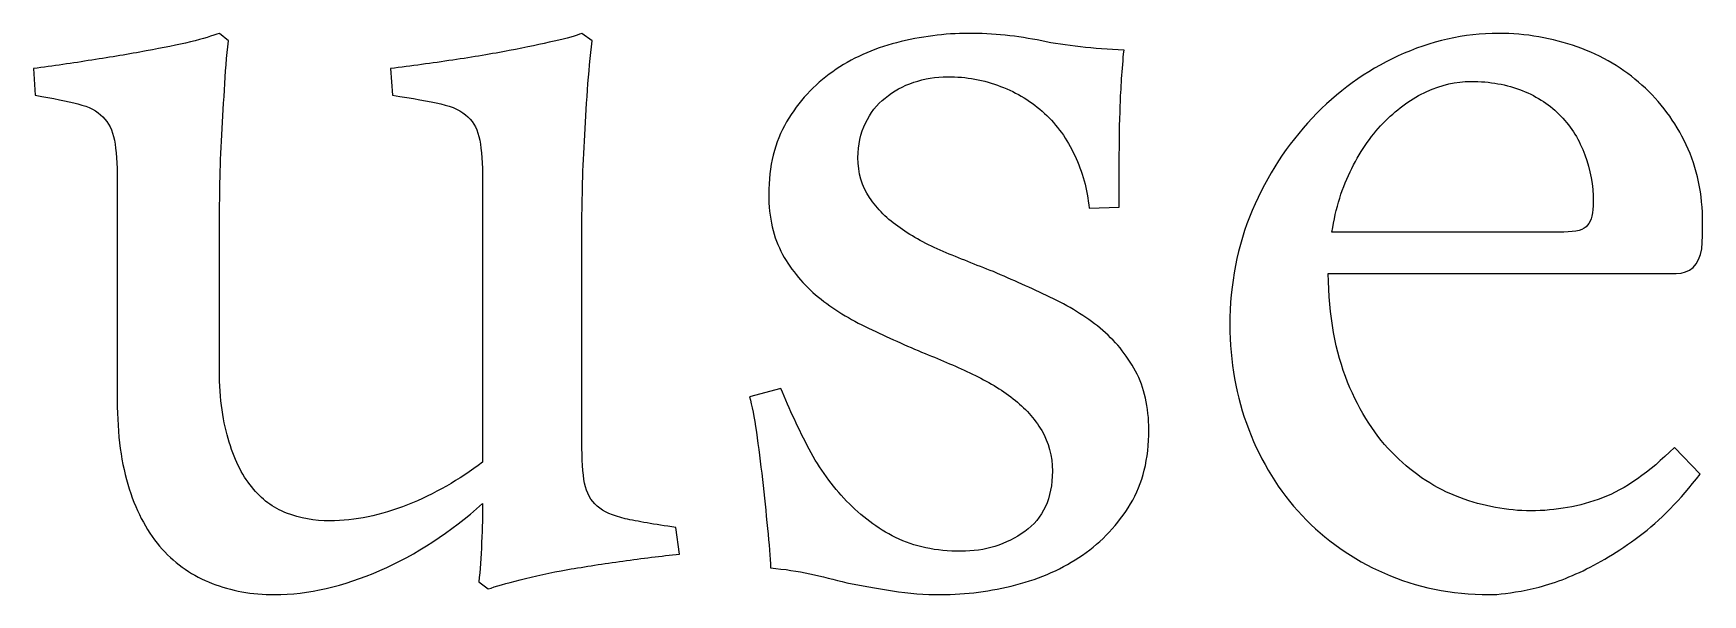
# Model space of a CAD drawing. Extents: x -303 to 288, y -142 to 145.
# Drawn here: x 30.78 to 38.28, y -139.42 to -136.9 of the extents above; entities that cross this region are included whole.
import ezdxf

# ---------------------------------------------------------------- set-up
doc = ezdxf.new("R2010")
doc.units = 0
doc.header["$MEASUREMENT"] = 0
doc.layers.add('LAYER_1', color=7, linetype='CONTINUOUS')

msp = doc.modelspace()

# ---------------------------------------------------------------- linework, layer by layer
at = {"layer": 'LAYER_1', "color": 250}
for points, knots in [([(32.7834, -139.3636), (32.789, -139.3128), (32.7932, -139.2549), (32.7961, -139.1872), (32.7961, -139.1872), (32.7989, -139.1195), (32.8003, -139.0616), (32.8003, -139.0122), (32.8003, -139.0122), (32.6564, -139.1406), (32.5025, -139.2422), (32.3389, -139.3128), (32.3389, -139.3128), (32.1752, -139.3848), (32.0171, -139.4215), (31.8661, -139.4215), (31.8661, -139.4215), (31.7645, -139.4215), (31.67, -139.4045), (31.5853, -139.3707), (31.5853, -139.3707), (31.4992, -139.3382), (31.4245, -139.286), (31.361, -139.2168), (31.361, -139.2168), (31.2975, -139.1463), (31.2481, -139.056), (31.2128, -138.9459), (31.2128, -138.9459), (31.1775, -138.8358), (31.1592, -138.7032), (31.1592, -138.548), (31.1592, -138.548), (31.1592, -138.548), (31.1592, -137.5602), (31.1592, -137.5602), (31.1592, -137.5602), (31.1592, -137.484), (31.1549, -137.4233), (31.1465, -137.3782), (31.1465, -137.3782), (31.138, -137.3344), (31.1211, -137.2992), (31.0943, -137.2738), (31.0943, -137.2738), (31.0689, -137.2469), (31.0322, -137.2272), (30.9828, -137.2159), (30.9828, -137.2159), (30.9348, -137.2032), (30.8713, -137.1905), (30.7909, -137.1764), (30.7909, -137.1764), (30.7909, -137.1764), (30.7824, -137.0565), (30.7824, -137.0565), (30.7824, -137.0565), (30.8713, -137.0452), (30.9588, -137.0325), (31.0449, -137.0184), (31.0449, -137.0184), (31.1324, -137.0057), (31.2128, -136.9915), (31.289, -136.9774), (31.289, -136.9774), (31.3652, -136.9633), (31.4315, -136.9506), (31.488, -136.9365), (31.488, -136.9365), (31.5444, -136.9224), (31.5881, -136.9097), (31.6178, -136.8984), (31.6178, -136.8984), (31.6178, -136.8984), (31.6587, -136.9323), (31.6587, -136.9323), (31.6587, -136.9323), (31.6502, -137.0014), (31.6446, -137.0748), (31.6404, -137.1538), (31.6404, -137.1538), (31.6361, -137.2314), (31.6319, -137.309), (31.6277, -137.3824), (31.6277, -137.3824), (31.6234, -137.4572), (31.6206, -137.5278), (31.6206, -137.5955), (31.6206, -137.5955), (31.6192, -137.6632), (31.6178, -137.7211), (31.6178, -137.7719), (31.6178, -137.7719), (31.6178, -137.7719), (31.6178, -138.3914), (31.6178, -138.3914), (31.6178, -138.3914), (31.6178, -138.5212), (31.6305, -138.6312), (31.6573, -138.7201), (31.6573, -138.7201), (31.6827, -138.809), (31.718, -138.8824), (31.7631, -138.9374), (31.7631, -138.9374), (31.8069, -138.9925), (31.8591, -139.032), (31.9198, -139.0546), (31.9198, -139.0546), (31.9804, -139.0786), (32.0453, -139.0898), (32.1145, -139.0898), (32.1145, -139.0898), (32.2274, -139.0898), (32.3431, -139.0659), (32.463, -139.0179), (32.463, -139.0179), (32.583, -138.9699), (32.6959, -138.905), (32.8003, -138.826), (32.8003, -138.826), (32.8003, -138.826), (32.8003, -137.5602), (32.8003, -137.5602), (32.8003, -137.5602), (32.8003, -137.484), (32.7961, -137.4233), (32.7876, -137.3782), (32.7876, -137.3782), (32.7791, -137.3344), (32.7622, -137.2992), (32.734, -137.2738), (32.734, -137.2738), (32.7072, -137.2469), (32.6662, -137.2272), (32.6126, -137.2159), (32.6126, -137.2159), (32.559, -137.2032), (32.4856, -137.1905), (32.3953, -137.1764), (32.3953, -137.1764), (32.3953, -137.1764), (32.3868, -137.0565), (32.3868, -137.0565), (32.3868, -137.0565), (32.48, -137.0452), (32.5731, -137.0325), (32.6662, -137.0184), (32.6662, -137.0184), (32.758, -137.0057), (32.8426, -136.9901), (32.9202, -136.976), (32.9202, -136.976), (32.9978, -136.9605), (33.0642, -136.9464), (33.122, -136.9337), (33.122, -136.9337), (33.1799, -136.9224), (33.2222, -136.9097), (33.2462, -136.8984), (33.2462, -136.8984), (33.2462, -136.8984), (33.2928, -136.9323), (33.2928, -136.9323), (33.2928, -136.9323), (33.2843, -137.0014), (33.2772, -137.0748), (33.2716, -137.1538), (33.2716, -137.1538), (33.2659, -137.2314), (33.2617, -137.309), (33.2575, -137.3824), (33.2575, -137.3824), (33.2532, -137.4572), (33.2504, -137.5278), (33.249, -137.5955), (33.249, -137.5955), (33.2476, -137.6632), (33.2462, -137.7211), (33.2462, -137.7719), (33.2462, -137.7719), (33.2462, -137.7719), (33.2462, -138.7342), (33.2462, -138.7342), (33.2462, -138.7342), (33.2462, -138.8147), (33.2504, -138.8768), (33.2589, -138.9205), (33.2589, -138.9205), (33.2674, -138.9643), (33.2857, -138.9995), (33.3153, -139.0235), (33.3153, -139.0235), (33.3436, -139.0489), (33.3859, -139.0673), (33.4409, -139.08), (33.4409, -139.08), (33.496, -139.0927), (33.5722, -139.1054), (33.6681, -139.1195), (33.6681, -139.1195), (33.6681, -139.1195), (33.685, -139.2394), (33.685, -139.2394), (33.685, -139.2394), (33.6018, -139.2479), (33.5171, -139.2578), (33.431, -139.2705), (33.431, -139.2705), (33.3436, -139.2818), (33.2617, -139.2959), (33.1827, -139.3086), (33.1827, -139.3086), (33.1037, -139.3227), (33.0331, -139.3382), (32.9696, -139.3551), (32.9696, -139.3551), (32.9061, -139.3707), (32.8581, -139.3848), (32.8257, -139.3961), (32.8257, -139.3961), (32.8257, -139.3961), (32.7834, -139.3636), (32.7834, -139.3636)], [0, 0, 0, 0, 0.017544, 0.017544, 0.017544, 0.017544, 0.035088, 0.035088, 0.035088, 0.035088, 0.052632, 0.052632, 0.052632, 0.052632, 0.070175, 0.070175, 0.070175, 0.070175, 0.087719, 0.087719, 0.087719, 0.087719, 0.105263, 0.105263, 0.105263, 0.105263, 0.122807, 0.122807, 0.122807, 0.122807, 0.140351, 0.140351, 0.140351, 0.140351, 0.157895, 0.157895, 0.157895, 0.157895, 0.175439, 0.175439, 0.175439, 0.175439, 0.192982, 0.192982, 0.192982, 0.192982, 0.210526, 0.210526, 0.210526, 0.210526, 0.22807, 0.22807, 0.22807, 0.22807, 0.245614, 0.245614, 0.245614, 0.245614, 0.263158, 0.263158, 0.263158, 0.263158, 0.280702, 0.280702, 0.280702, 0.280702, 0.298246, 0.298246, 0.298246, 0.298246, 0.315789, 0.315789, 0.315789, 0.315789, 0.333333, 0.333333, 0.333333, 0.333333, 0.350877, 0.350877, 0.350877, 0.350877, 0.368421, 0.368421, 0.368421, 0.368421, 0.385965, 0.385965, 0.385965, 0.385965, 0.403509, 0.403509, 0.403509, 0.403509, 0.421053, 0.421053, 0.421053, 0.421053, 0.438596, 0.438596, 0.438596, 0.438596, 0.45614, 0.45614, 0.45614, 0.45614, 0.473684, 0.473684, 0.473684, 0.473684, 0.491228, 0.491228, 0.491228, 0.491228, 0.508772, 0.508772, 0.508772, 0.508772, 0.526316, 0.526316, 0.526316, 0.526316, 0.54386, 0.54386, 0.54386, 0.54386, 0.561404, 0.561404, 0.561404, 0.561404, 0.578947, 0.578947, 0.578947, 0.578947, 0.596491, 0.596491, 0.596491, 0.596491, 0.614035, 0.614035, 0.614035, 0.614035, 0.631579, 0.631579, 0.631579, 0.631579, 0.649123, 0.649123, 0.649123, 0.649123, 0.666667, 0.666667, 0.666667, 0.666667, 0.684211, 0.684211, 0.684211, 0.684211, 0.701754, 0.701754, 0.701754, 0.701754, 0.719298, 0.719298, 0.719298, 0.719298, 0.736842, 0.736842, 0.736842, 0.736842, 0.754386, 0.754386, 0.754386, 0.754386, 0.77193, 0.77193, 0.77193, 0.77193, 0.789474, 0.789474, 0.789474, 0.789474, 0.807018, 0.807018, 0.807018, 0.807018, 0.824561, 0.824561, 0.824561, 0.824561, 0.842105, 0.842105, 0.842105, 0.842105, 0.859649, 0.859649, 0.859649, 0.859649, 0.877193, 0.877193, 0.877193, 0.877193, 0.894737, 0.894737, 0.894737, 0.894737, 0.912281, 0.912281, 0.912281, 0.912281, 0.929825, 0.929825, 0.929825, 0.929825, 0.947368, 0.947368, 0.947368, 0.947368, 0.964912, 0.964912, 0.964912, 0.964912, 1, 1, 1, 1]), ([(35.5252, -137.6844), (35.5167, -137.5997), (35.4955, -137.5193), (35.4603, -137.4473), (35.4603, -137.4473), (35.4264, -137.3739), (35.3812, -137.3104), (35.3248, -137.2582), (35.3248, -137.2582), (35.2683, -137.206), (35.202, -137.1651), (35.1272, -137.1369), (35.1272, -137.1369), (35.0539, -137.1073), (34.9734, -137.0931), (34.8888, -137.0931), (34.8888, -137.0931), (34.8351, -137.0931), (34.7857, -137.1016), (34.7378, -137.1185), (34.7378, -137.1185), (34.6884, -137.1341), (34.646, -137.1581), (34.6094, -137.1891), (34.6094, -137.1891), (34.5713, -137.2187), (34.5416, -137.2568), (34.5205, -137.302), (34.5205, -137.302), (34.4979, -137.3471), (34.4866, -137.3993), (34.4866, -137.4572), (34.4866, -137.4572), (34.4866, -137.5263), (34.5049, -137.5856), (34.5388, -137.6364), (34.5388, -137.6364), (34.5727, -137.6886), (34.6192, -137.7338), (34.6757, -137.7733), (34.6757, -137.7733), (34.7321, -137.8128), (34.797, -137.8481), (34.869, -137.8791), (34.869, -137.8791), (34.9424, -137.9088), (35.0172, -137.9398), (35.0948, -137.9694), (35.0948, -137.9694), (35.1809, -138.0061), (35.2655, -138.0442), (35.3488, -138.0837), (35.3488, -138.0837), (35.4334, -138.1232), (35.5082, -138.1698), (35.5746, -138.2234), (35.5746, -138.2234), (35.6409, -138.2785), (35.6931, -138.342), (35.734, -138.4168), (35.734, -138.4168), (35.7735, -138.4901), (35.7933, -138.579), (35.7933, -138.6806), (35.7933, -138.6806), (35.7933, -138.8104), (35.7665, -138.9219), (35.7114, -139.0136), (35.7114, -139.0136), (35.655, -139.1054), (35.5844, -139.183), (35.4955, -139.2437), (35.4955, -139.2437), (35.408, -139.3043), (35.3079, -139.3481), (35.1964, -139.3777), (35.1964, -139.3777), (35.0849, -139.4059), (34.972, -139.4215), (34.8591, -139.4215), (34.8591, -139.4215), (34.7872, -139.4215), (34.7152, -139.4158), (34.6418, -139.4045), (34.6418, -139.4045), (34.5684, -139.3932), (34.5007, -139.3805), (34.4372, -139.3678), (34.4372, -139.3678), (34.3794, -139.3537), (34.3243, -139.3396), (34.2707, -139.3283), (34.2707, -139.3283), (34.2157, -139.3156), (34.1578, -139.3072), (34.0943, -139.3015), (34.0943, -139.3015), (34.0915, -139.2535), (34.0873, -139.1943), (34.0802, -139.1237), (34.0802, -139.1237), (34.0731, -139.0517), (34.0661, -138.9784), (34.0576, -138.9036), (34.0576, -138.9036), (34.0492, -138.8302), (34.0393, -138.7582), (34.0308, -138.6905), (34.0308, -138.6905), (34.0209, -138.6242), (34.0096, -138.5706), (33.9998, -138.5325), (33.9998, -138.5325), (33.9998, -138.5325), (34.1395, -138.4944), (34.1395, -138.4944), (34.1395, -138.4944), (34.179, -138.5889), (34.2213, -138.6792), (34.2679, -138.7681), (34.2679, -138.7681), (34.3144, -138.8556), (34.3709, -138.9332), (34.4358, -139.0009), (34.4358, -139.0009), (34.5007, -139.0687), (34.5741, -139.1237), (34.6559, -139.1646), (34.6559, -139.1646), (34.7392, -139.2056), (34.8365, -139.2267), (34.9494, -139.2267), (34.9494, -139.2267), (35.0581, -139.2267), (35.1526, -139.1971), (35.2359, -139.1378), (35.2359, -139.1378), (35.3177, -139.0786), (35.3601, -138.9882), (35.3601, -138.8669), (35.3601, -138.8669), (35.3601, -138.7977), (35.3431, -138.7371), (35.3121, -138.6834), (35.3121, -138.6834), (35.2796, -138.6298), (35.2373, -138.5819), (35.1837, -138.5409), (35.1837, -138.5409), (35.1301, -138.4986), (35.0694, -138.4619), (35.0016, -138.4309), (35.0016, -138.4309), (34.9339, -138.3984), (34.8634, -138.3674), (34.7886, -138.3377), (34.7886, -138.3377), (34.7039, -138.3025), (34.6192, -138.2644), (34.5346, -138.2234), (34.5346, -138.2234), (34.4499, -138.1839), (34.3751, -138.1374), (34.3088, -138.0837), (34.3088, -138.0837), (34.2425, -138.0301), (34.1889, -137.9652), (34.1479, -137.8918), (34.1479, -137.8918), (34.107, -137.817), (34.0858, -137.7267), (34.0858, -137.6223), (34.0858, -137.6223), (34.0858, -137.4953), (34.1127, -137.3866), (34.1663, -137.2963), (34.1663, -137.2963), (34.2199, -137.2046), (34.289, -137.1298), (34.3737, -137.0706), (34.3737, -137.0706), (34.457, -137.0113), (34.5529, -136.9676), (34.6602, -136.9407), (34.6602, -136.9407), (34.7688, -136.9125), (34.8761, -136.8984), (34.9833, -136.8984), (34.9833, -136.8984), (35.0934, -136.8984), (35.2034, -136.9097), (35.3121, -136.9323), (35.3121, -136.9323), (35.4207, -136.9549), (35.5435, -136.9676), (35.6818, -136.9732), (35.6818, -136.9732), (35.6733, -137.0621), (35.6677, -137.1454), (35.6649, -137.223), (35.6649, -137.223), (35.662, -137.302), (35.6606, -137.3866), (35.6606, -137.4784), (35.6606, -137.4784), (35.6606, -137.4784), (35.6606, -137.6802), (35.6606, -137.6802), (35.6606, -137.6802), (35.6606, -137.6802), (35.5252, -137.6844), (35.5252, -137.6844)], [0, 0, 0, 0, 0.018519, 0.018519, 0.018519, 0.018519, 0.037037, 0.037037, 0.037037, 0.037037, 0.055556, 0.055556, 0.055556, 0.055556, 0.074074, 0.074074, 0.074074, 0.074074, 0.092593, 0.092593, 0.092593, 0.092593, 0.111111, 0.111111, 0.111111, 0.111111, 0.12963, 0.12963, 0.12963, 0.12963, 0.148148, 0.148148, 0.148148, 0.148148, 0.166667, 0.166667, 0.166667, 0.166667, 0.185185, 0.185185, 0.185185, 0.185185, 0.203704, 0.203704, 0.203704, 0.203704, 0.222222, 0.222222, 0.222222, 0.222222, 0.240741, 0.240741, 0.240741, 0.240741, 0.259259, 0.259259, 0.259259, 0.259259, 0.277778, 0.277778, 0.277778, 0.277778, 0.296296, 0.296296, 0.296296, 0.296296, 0.314815, 0.314815, 0.314815, 0.314815, 0.333333, 0.333333, 0.333333, 0.333333, 0.351852, 0.351852, 0.351852, 0.351852, 0.37037, 0.37037, 0.37037, 0.37037, 0.388889, 0.388889, 0.388889, 0.388889, 0.407407, 0.407407, 0.407407, 0.407407, 0.425926, 0.425926, 0.425926, 0.425926, 0.444444, 0.444444, 0.444444, 0.444444, 0.462963, 0.462963, 0.462963, 0.462963, 0.481481, 0.481481, 0.481481, 0.481481, 0.5, 0.5, 0.5, 0.5, 0.518519, 0.518519, 0.518519, 0.518519, 0.537037, 0.537037, 0.537037, 0.537037, 0.555556, 0.555556, 0.555556, 0.555556, 0.574074, 0.574074, 0.574074, 0.574074, 0.592593, 0.592593, 0.592593, 0.592593, 0.611111, 0.611111, 0.611111, 0.611111, 0.62963, 0.62963, 0.62963, 0.62963, 0.648148, 0.648148, 0.648148, 0.648148, 0.666667, 0.666667, 0.666667, 0.666667, 0.685185, 0.685185, 0.685185, 0.685185, 0.703704, 0.703704, 0.703704, 0.703704, 0.722222, 0.722222, 0.722222, 0.722222, 0.740741, 0.740741, 0.740741, 0.740741, 0.759259, 0.759259, 0.759259, 0.759259, 0.777778, 0.777778, 0.777778, 0.777778, 0.796296, 0.796296, 0.796296, 0.796296, 0.814815, 0.814815, 0.814815, 0.814815, 0.833333, 0.833333, 0.833333, 0.833333, 0.851852, 0.851852, 0.851852, 0.851852, 0.87037, 0.87037, 0.87037, 0.87037, 0.888889, 0.888889, 0.888889, 0.888889, 0.907407, 0.907407, 0.907407, 0.907407, 0.925926, 0.925926, 0.925926, 0.925926, 0.944444, 0.944444, 0.944444, 0.944444, 0.962963, 0.962963, 0.962963, 0.962963, 1, 1, 1, 1]), ([(38.2698, -138.8796), (38.1809, -138.9953), (38.0906, -139.0884), (37.996, -139.159), (37.996, -139.159), (37.9029, -139.2281), (37.8126, -139.2832), (37.7279, -139.3213), (37.7279, -139.3213), (37.6418, -139.3608), (37.5642, -139.3862), (37.4923, -139.4003), (37.4923, -139.4003), (37.4203, -139.4144), (37.3639, -139.4215), (37.3229, -139.4215), (37.3229, -139.4215), (37.1522, -139.4215), (36.9941, -139.389), (36.8516, -139.3255), (36.8516, -139.3255), (36.7077, -139.262), (36.5849, -139.1759), (36.4819, -139.0659), (36.4819, -139.0659), (36.3775, -138.9558), (36.2985, -138.826), (36.242, -138.6792), (36.242, -138.6792), (36.1856, -138.5311), (36.1574, -138.3744), (36.1574, -138.2093), (36.1574, -138.2093), (36.1574, -138.0245), (36.1912, -137.8537), (36.2576, -137.6943), (36.2576, -137.6943), (36.3253, -137.5362), (36.4156, -137.3979), (36.5271, -137.2794), (36.5271, -137.2794), (36.6386, -137.1609), (36.767, -137.0677), (36.9137, -137), (36.9137, -137), (37.0591, -136.9323), (37.21, -136.8984), (37.3639, -136.8984), (37.3639, -136.8984), (37.488, -136.8984), (37.6052, -136.9196), (37.718, -136.9591), (37.718, -136.9591), (37.8295, -136.9986), (37.9269, -137.0565), (38.0087, -137.1312), (38.0087, -137.1312), (38.092, -137.2046), (38.1583, -137.2949), (38.2077, -137.3993), (38.2077, -137.3993), (38.2571, -137.5038), (38.2811, -137.6209), (38.2811, -137.7507), (38.2811, -137.7507), (38.2811, -137.7507), (38.2811, -137.8086), (38.2811, -137.8086), (38.2811, -137.8086), (38.2811, -137.8086), (38.2782, -137.8664), (38.2782, -137.8664), (38.2782, -137.8664), (38.2641, -137.9412), (38.2246, -137.9779), (38.1625, -137.9779), (38.1625, -137.9779), (38.1625, -137.9779), (36.599, -137.9779), (36.599, -137.9779), (36.599, -137.9779), (36.6019, -138.1684), (36.6315, -138.3307), (36.6865, -138.4661), (36.6865, -138.4661), (36.7416, -138.6016), (36.8121, -138.7117), (36.8996, -138.7963), (36.8996, -138.7963), (36.9857, -138.8824), (37.083, -138.9445), (37.1903, -138.9854), (37.1903, -138.9854), (37.2975, -139.0249), (37.4034, -139.0447), (37.5092, -139.0447), (37.5092, -139.0447), (37.6221, -139.0447), (37.7293, -139.0249), (37.8309, -138.9868), (37.8309, -138.9868), (37.9325, -138.9487), (38.0412, -138.8725), (38.1541, -138.7596), (38.1541, -138.7596), (38.1541, -138.7596), (38.2698, -138.8796), (38.2698, -138.8796)], [0, 0, 0, 0, 0.035714, 0.035714, 0.035714, 0.035714, 0.071429, 0.071429, 0.071429, 0.071429, 0.107143, 0.107143, 0.107143, 0.107143, 0.142857, 0.142857, 0.142857, 0.142857, 0.178571, 0.178571, 0.178571, 0.178571, 0.214286, 0.214286, 0.214286, 0.214286, 0.25, 0.25, 0.25, 0.25, 0.285714, 0.285714, 0.285714, 0.285714, 0.321429, 0.321429, 0.321429, 0.321429, 0.357143, 0.357143, 0.357143, 0.357143, 0.392857, 0.392857, 0.392857, 0.392857, 0.428571, 0.428571, 0.428571, 0.428571, 0.464286, 0.464286, 0.464286, 0.464286, 0.5, 0.5, 0.5, 0.5, 0.535714, 0.535714, 0.535714, 0.535714, 0.571429, 0.571429, 0.571429, 0.571429, 0.607143, 0.607143, 0.607143, 0.607143, 0.642857, 0.642857, 0.642857, 0.642857, 0.678571, 0.678571, 0.678571, 0.678571, 0.714286, 0.714286, 0.714286, 0.714286, 0.75, 0.75, 0.75, 0.75, 0.785714, 0.785714, 0.785714, 0.785714, 0.821429, 0.821429, 0.821429, 0.821429, 0.857143, 0.857143, 0.857143, 0.857143, 0.892857, 0.892857, 0.892857, 0.892857, 0.928571, 0.928571, 0.928571, 0.928571, 1, 1, 1, 1]), ([(37.6574, -137.7916), (37.7124, -137.7916), (37.7491, -137.7818), (37.7646, -137.7606), (37.7646, -137.7606), (37.7815, -137.7408), (37.79, -137.7056), (37.79, -137.6562), (37.79, -137.6562), (37.79, -137.5814), (37.7773, -137.5108), (37.7519, -137.4445), (37.7519, -137.4445), (37.7279, -137.3782), (37.6926, -137.3203), (37.6447, -137.2709), (37.6447, -137.2709), (37.5981, -137.2215), (37.5402, -137.1835), (37.4711, -137.1552), (37.4711, -137.1552), (37.402, -137.1284), (37.3258, -137.1143), (37.2397, -137.1143), (37.2397, -137.1143), (37.1734, -137.1143), (37.107, -137.1298), (37.0421, -137.1595), (37.0421, -137.1595), (36.9758, -137.1905), (36.9137, -137.2342), (36.8559, -137.2921), (36.8559, -137.2921), (36.798, -137.35), (36.7472, -137.4205), (36.7049, -137.5052), (36.7049, -137.5052), (36.6625, -137.5884), (36.6329, -137.6844), (36.616, -137.7916), (36.616, -137.7916), (36.616, -137.7916), (37.6574, -137.7916), (37.6574, -137.7916)], [0, 0, 0, 0, 0.083333, 0.083333, 0.083333, 0.083333, 0.166667, 0.166667, 0.166667, 0.166667, 0.25, 0.25, 0.25, 0.25, 0.333333, 0.333333, 0.333333, 0.333333, 0.416667, 0.416667, 0.416667, 0.416667, 0.5, 0.5, 0.5, 0.5, 0.583333, 0.583333, 0.583333, 0.583333, 0.666667, 0.666667, 0.666667, 0.666667, 0.75, 0.75, 0.75, 0.75, 0.833333, 0.833333, 0.833333, 0.833333, 1, 1, 1, 1])]:
    msp.add_open_spline(points, degree=3, knots=knots, dxfattribs=at)

doc.saveas('drawing.dxf')
